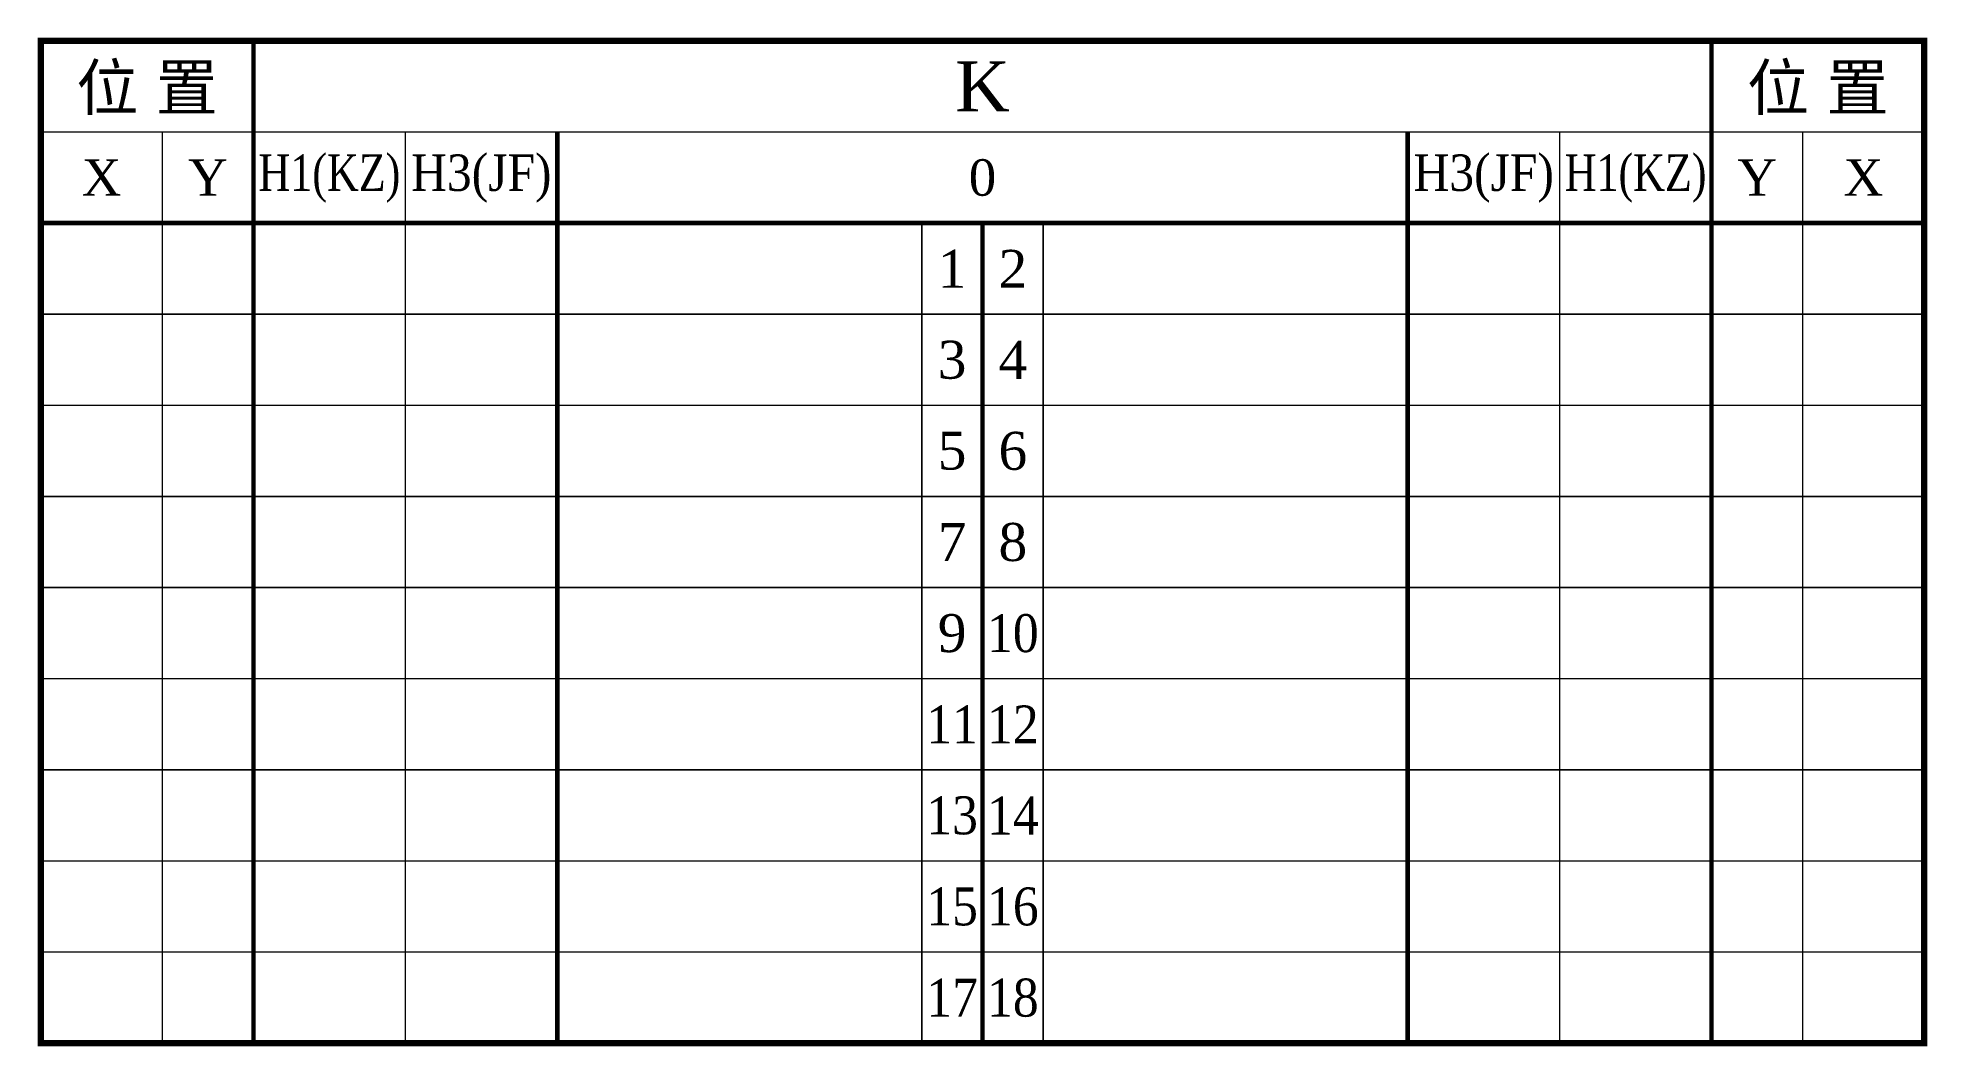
# Model space of a CAD drawing. Extents: x -62 to 62, y 0 to 66.
import ezdxf
from ezdxf.enums import TextEntityAlignment as Align

# ---------------------------------------------------------------- set-up
doc = ezdxf.new("R2010")
doc.units = 0
doc.header["$MEASUREMENT"] = 0
doc.layers.get('0').update_dxf_attribs({"linetype": 'CONTINUOUS'})
doc.styles.add('CHINESE', font='TIMES.TTF')

msp = doc.modelspace()

# ---------------------------------------------------------------- linework, layer by layer
at = {"color": 7, "const_width": 0.4}
msp.add_lwpolyline([(-62, 66), (62, 66), (62, 0), (-62, 0)], close=True, dxfattribs=at)
at = {"color": 7, "flags": 128}
for points, const_width in [([(-48, 0), (-48, 66)], 0.3), ([(48, 0), (48, 66)], 0.3), ([(-54, 0), (-54, 60)], 0.1), ([(-38, 0), (-38, 60)], 0.1), ([(-28, 0), (-28, 60)], 0.3), ([(28, 0), (28, 60)], 0.3), ([(38, 0), (38, 60)], 0.1), ([(54, 0), (54, 60)], 0.1), ([(-4, 0), (-4, 54)], 0.1), ([(0, 0), (0, 54)], 0.3), ([(4, 0), (4, 54)], 0.1)]:
    msp.add_lwpolyline(points, dxfattribs=dict(at, const_width=const_width))
at = {"color": 7}
for points, const_width in [([(-62, 60), (62, 60)], 0.1), ([(-62, 54), (62, 54)], 0.3), ([(-62, 48), (62, 48)], 0.1), ([(-62, 42), (62, 42)], 0.1), ([(-62, 36), (62, 36)], 0.1), ([(-62, 30), (62, 30)], 0.1), ([(-62, 24), (62, 24)], 0.1), ([(-62, 18), (62, 18)], 0.1), ([(-62, 12), (62, 12)], 0.1), ([(-62, 6), (62, 6)], 0.1)]:
    msp.add_lwpolyline(points, dxfattribs=dict(at, const_width=const_width))

# ---------------------------------------------------------------- texts
at = {"color": 7, "style": 'CHINESE'}
for s, height, p in [('位 置', 3, (-55, 63)), ('位 置', 3, (55, 63)), ('K', 3.3, (0, 63)), ('X', 2.4, (-58, 57)), ('Y', 2.4, (-51, 57)), ('0', 2.4, (0, 57)), ('Y', 2.4, (51, 57)), ('X', 2.4, (58, 57)), ('1', 2.5, (-2, 51)), ('2', 2.5, (2, 51)), ('3', 2.5, (-2, 45)), ('4', 2.5, (2, 45)), ('5', 2.5, (-2, 39)), ('6', 2.5, (2, 39)), ('7', 2.5, (-2, 33)), ('8', 2.5, (2, 33)), ('9', 2.5, (-2, 27))]:
    msp.add_text(s, height=height, dxfattribs=at).set_placement(p, align=Align.MIDDLE)
for s, height, width, p in [('H1(KZ)', 2.4, 0.8, (-43, 57)), ('H3(JF)', 2.4, 0.9, (-33, 57)), ('H3(JF)', 2.4, 0.9, (33, 57)), ('H1(KZ)', 2.4, 0.8, (43, 57)), ('10', 2.5, 0.9, (2, 27)), ('11', 2.5, 0.9, (-2, 21)), ('12', 2.5, 0.9, (2, 21)), ('13', 2.5, 0.9, (-2, 15)), ('14', 2.5, 0.9, (2, 15)), ('15', 2.5, 0.9, (-2, 9)), ('16', 2.5, 0.9, (2, 9)), ('17', 2.5, 0.9, (-2, 3)), ('18', 2.5, 0.9, (2, 3))]:
    msp.add_text(s, height=height, dxfattribs=dict(at, width=width)).set_placement(p, align=Align.MIDDLE)

doc.saveas('drawing.dxf')
